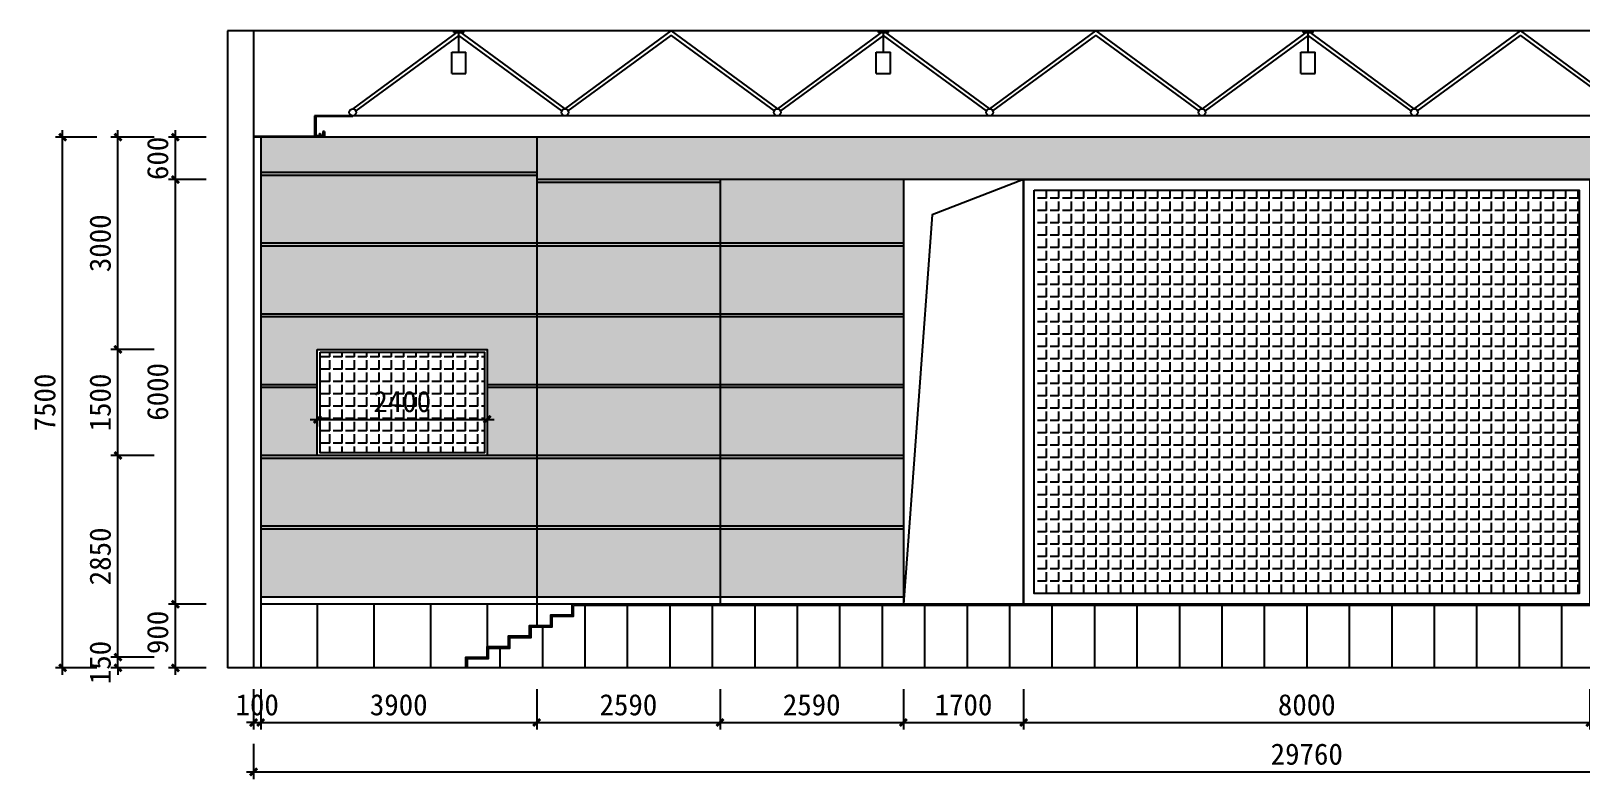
# Model space of a CAD drawing. Header units: millimetres. Extents: x -150677 to 588340, y -254013 to 149700.
# Drawn here: x 264356 to 286257, y -31325 to -20754 of the extents above; entities that cross this region are included whole.
import ezdxf

# ---------------------------------------------------------------- set-up
doc = ezdxf.new("R2010")
doc.units = ezdxf.units.MM
doc.header["$LTSCALE"] = 10
doc.header["$MEASUREMENT"] = 0
doc.linetypes.add('HIDDEN', pattern=[0.375, 0.25, -0.125])
for name, color, linetype in [('2-Ba顶面轮廓', 4, 'Continuous'), ('2-Da地拼', 4, 'Continuous'), ('9-ELa粗', 2, 'Continuous'), ('ceiling-light', 2, 'Continuous'), ('E-Elevation(立面图层)', 134, 'Continuous'), ('HAT【填充】', 8, 'Continuous')]:
    doc.layers.add(name, color=color, linetype=linetype)
doc.styles.get("Standard").update_dxf_attribs({"font": ''})
doc.styles.get('Standard').set_extended_font_data('SimSun')
doc.dimstyles.new('DIMN100', dxfattribs={"dimtxt": 300, "dimasz": 100, "dimexe": 100, "dimexo": 300, "dimgap": 100, "dimtad": 1, "dimdec": 0, "dimtxsty": 'Standard', "dimblk": 'ARCHTICK', "dimcen": 2.5, "dimdle": 100, "dimclrd": 8, "dimclre": 8, "dimclrt": 96, "dimadec": 0, "dimazin": 0, "dimtfac": 1, "dimtdec": 0, "dimtmove": 0, "dimatfit": 3, "dimldrblk": 'DOT', "dimfxl": 100, "dimarcsym": 0})
pattern_1 = [(90, (77426.86, -29654), (-408, 2e-14), [81.6, -122.4, 40.8, -163.2]), (90, (77416.66, -29368.4), (-408, 2e-14), [81.6, -326.4]), (90, (77396.26, -29409.2), (-408, 2e-14), [40.8, -367.2]), (90, (77386.06, -29633.6), (-408, 2e-14), [20.4, -285.6, 20.4, -81.6]), (90, (77365.66, -29490.8), (-408, 2e-14), [81.6, -122.4, 20.4, -183.6]), (90, (77355.46, -29592.8), (-408, 2e-14), [61.2, -346.8]), (90, (77345.26, -29490.8), (-408, 2e-14), [122.4, -285.6]), (90, (77335.06, -29613.2), (-408, 2e-14), [81.6, -326.4]), (90, (77324.86, -29450), (-408, 2e-14), [204, -204]), (90, (77304.46, -29572.4), (-408, 2e-14), [40.8, -122.4, 81.6, -163.2]), (90, (77294.26, -29286.8), (-408, 2e-14), [81.6, -326.4]), (90, (77284.06, -29368.4), (-408, 2e-14), [40.8, -367.2]), (90, (77273.86, -29450), (-408, 2e-14), [40.8, -367.2]), (90, (77263.66, -29654), (-408, 2e-14), [81.6, -326.4]), (90, (77253.46, -29450), (-408, 2e-14), [81.6, -326.4]), (90, (77233.06, -29450), (-408, 2e-14), [81.6, -81.6, 81.6, -163.2]), (90, (77212.66, -29531.6), (-408, 2e-14), [40.8, -204, 81.6, -81.6]), (90, (77202.46, -29450), (-408, 2e-14), [122.4, -285.6]), (90, (77182.06, -29450), (-408, 2e-14), [81.6, -326.4]), (90, (77171.86, -29613.2), (-408, 2e-14), [122.4, -163.2, 40.8, -81.6]), (90, (77151.46, -29613.2), (-408, 2e-14), [204, -204]), (90, (77141.26, -29368.4), (-408, 2e-14), [40.8, -367.2]), (90, (77131.06, -29490.8), (-408, 2e-14), [81.6, -326.4]), (90, (77120.86, -29572.4), (-408, 2e-14), [40.8, -163.2, 40.8, -163.2]), (90, (77110.66, -29613.2), (-408, 2e-14), [40.8, -122.4, 81.6, -163.2]), (90, (77100.46, -29531.6), (-408, 2e-14), [40.8, -204, 40.8, -122.4]), (90, (77090.26, -29450), (-408, 2e-14), [122.4, -285.6]), (90, (77069.86, -29613.2), (-408, 2e-14), [81.6, -326.4]), (90, (77059.66, -29409.2), (-408, 2e-14), [40.8, -367.2]), (90, (77049.46, -29327.6), (-408, 2e-14), [40.8, -367.2]), (104.036243, (77396.26, -29368.4), (-1e-06, 408), [42.024, -1640.203]), (104.036243, (77304.46, -29327.6), (-1e-06, 408), [42.024, -1640.203]), (104.036243, (77059.66, -29368.4), (-1e-06, 408), [42.024, -1640.203]), (104.036243, (77212.66, -29490.8), (-1e-06, 408), [42.024, -1640.203]), (104.036243, (77151.46, -29409.2), (-1e-06, 408), [42.024, -1640.203]), (104.036243, (77182.06, -29368.4), (-1e-06, 408), [42.024, -1640.203]), (104.036243, (77110.66, -29572.4), (-1e-06, 408), [42.024, -1640.203]), (104.036243, (77131.06, -29409.2), (-1e-06, 408), [42.024, -1640.203]), (104.036243, (77284.06, -29327.6), (-1e-06, 408), [84.048, -1598.179]), (104.036243, (77253.46, -29368.4), (-1e-06, 408), [84.048, -1598.179]), (104.036243, (77233.06, -29368.4), (-1e-06, 408), [84.048, -1598.179]), (255.963757, (77365.66, -29490.8), (-1e-08, -408), [42.024, -84.048, 42.024, -1514.13102]), (255.963757, (77304.46, -29572.4), (-1e-08, -408), [42.024, -1640.203]), (255.963757, (77120.86, -29572.4), (-1e-08, -408), [84.048, -1598.179]), (284.036243, (77416.66, -29368.4), (1e-06, -408), [42.024, -1640.203]), (75.963757, (77416.66, -29286.8), (1e-08, 408), [42.024, -1640.203]), (75.963757, (77273.86, -29409.2), (1e-08, 408), [42.024, -1640.203]), (75.963757, (77202.46, -29327.6), (1e-08, 408), [42.024, -1640.203]), (75.963757, (77171.86, -29490.8), (1e-08, 408), [42.024, -1640.203]), (75.963757, (77120.86, -29531.6), (1e-08, 408), [42.024, -1640.203]), (75.963757, (77100.46, -29490.8), (1e-08, 408), [42.024, -1640.203]), (75.963757, (77171.86, -29490.8), (1e-08, 408), [42.024, -1640.203]), (75.963757, (77110.66, -29368.4), (1e-08, 408), [168.096, -1514.131]), (75.963757, (77386.06, -29613.2), (1e-08, 408), [168.096, -1514.131]), (75.963757, (77355.46, -29572.4), (1e-08, 408), [168.096, -1514.131]), (75.963757, (77335.06, -29531.6), (1e-08, 408), [42.024, -84.048, 84.048, -1472.10702]), (75.963757, (77304.46, -29531.6), (1e-08, 408), [84.048, -84.048, 84.048, -1430.08302]), (75.963757, (77263.66, -29572.4), (1e-08, 408), [168.096, -1514.131]), (75.963757, (77233.06, -29613.2), (1e-08, 408), [168.096, -1514.131]), (75.963757, (77212.66, -29613.2), (1e-08, 408), [168.096, -1514.131]), (75.963757, (77090.26, -29327.6), (1e-08, 408), [42.024, -1640.203]), (75.96377, (77049.46, -29286.8), (-8e-05, 408), [84.048, -1598.179]), (75.96377, (77069.86, -29531.6), (-8e-05, 408), [84.048, -1598.179]), (75.96376, (77426.86, -29572.4), (-7e-06, 408), [168.096, -1514.131]), (75.96376, (77141.26, -29327.6), (-7e-06, 408), [126.072, -1556.155]), (75.96376, (77171.86, -29286.8), (-7e-06, 408), [252.144, -1430.083])]

# ---------------------------------------------------------------- blocks, each defined once
blk = doc.blocks.new('A$C03C100C5')
at = {"color": 8, "linetype": 'HIDDEN', "ltscale": 0.001}
for p, q in [((2, 23, 0), (28, 23, 0)), ((15, 12, 0), (15, 34, 0))]:
    blk.add_line(p, q, dxfattribs=at)
at = {"ltscale": 0.2}
for p, q in [((5, 23, 0), (5, 11, 0)), ((25, 23, 0), (25, 11, 0))]:
    blk.add_line(p, q, dxfattribs=at)
at = {"ltscale": 0.2, "elevation": 0}
blk.add_lwpolyline([(30, 0), (30, 11), (0, 11), (0, 0)], close=True, dxfattribs=at)
at = {"ltscale": 0.2}
blk.add_circle((15, 23, 0), 7.88, dxfattribs=at)
blk.add_arc((15, 23, 0), 9.63, 356.8047, 183.1953, dxfattribs=at)
blk = doc.blocks.new('A$C68075832')
at = {"layer": 'E-Elevation(立面图层)', "color": 251, "ltscale": 200}
for p, q in [((-172, 1200), (-32, 1200)), ((-172, 1180), (-172, 1200)), ((-32, 1180), (-172, 1180)), ((-102, 900), (-102, 1180)), ((-32, 1180), (-32, 1200))]:
    blk.add_line(p, q, dxfattribs=at)
at = {"layer": 'E-Elevation(立面图层)', "ltscale": 200}
for p, q in [((0, 900), (-199, 900)), ((-199, 600), (-199, 900)), ((0, 600), (0, 900)), ((0, 600), (-199, 600))]:
    blk.add_line(p, q, dxfattribs=at)
blk = doc.blocks.new('_ArchTick')
at = {"color": 0, "linetype": 'ByBlock', "const_width": 0.4}
blk.add_lwpolyline([(-0.5, -0.5), (0.5, 0.5)], dxfattribs=at)
blk = doc.blocks.new('*D1359')
at = {"layer": '2-Ba顶面轮廓', "color": 8, "lineweight": -2, "transparency": 16777216}
for p, q in [((266832, -28854), (266297, -28854)), ((266397, -29854), (266397, -28754)), ((266832, -29754), (266297, -29754))]:
    blk.add_line(p, q, dxfattribs=at)
at = {"layer": 'Defpoints', "color": 0, "transparency": 16777216}
for p in [(266397, -28854), (267132, -28854), (267132, -29754)]:
    blk.add_point(p, dxfattribs=at)
at = {"layer": '2-Ba顶面轮廓', "color": 8, "lineweight": -2, "transparency": 16777216, "xscale": 100, "yscale": 100, "zscale": 100}
for p, rotation in [((266397, -28854), 90), ((266397, -29754), 270)]:
    blk.add_blockref('_ArchTick', p, dxfattribs=dict(at, rotation=rotation))
at = {"layer": '2-Ba顶面轮廓', "color": 96, "transparency": 16777216, "insert": (266147, -29253), "char_height": 300, "attachment_point": 5, "rotation": 90}
blk.add_mtext('900', dxfattribs=at)
blk = doc.blocks.new('_DOT')
at = {"color": 0, "linetype": 'ByBlock'}
blk.add_line((-0.35, 0), (-1, 0), dxfattribs=at)
at = {"color": 0, "linetype": 'ByBlock', "const_width": 0.35}
blk.add_lwpolyline([(-0.175, 0, 1), (0.175, 0, 1)], format="xyb", close=True, dxfattribs=at)
blk = doc.blocks.new('*D1355')
at = {"layer": '2-Ba顶面轮廓', "color": 8, "lineweight": -2, "transparency": 16777216}
for p, q in [((266397, -28954), (266397, -22754)), ((266832, -22854), (266297, -22854)), ((266832, -28854), (266297, -28854))]:
    blk.add_line(p, q, dxfattribs=at)
at = {"layer": 'Defpoints', "color": 0, "transparency": 16777216}
for p in [(266397, -22854), (267132, -22854), (267132, -28854)]:
    blk.add_point(p, dxfattribs=at)
at = {"layer": '2-Ba顶面轮廓', "color": 8, "lineweight": -2, "transparency": 16777216, "xscale": 100, "yscale": 100, "zscale": 100}
for p, rotation in [((266397, -22854), 90), ((266397, -28854), 270)]:
    blk.add_blockref('_ArchTick', p, dxfattribs=dict(at, rotation=rotation))
at = {"layer": '2-Ba顶面轮廓', "color": 96, "transparency": 16777216, "insert": (266147, -25854), "char_height": 300, "attachment_point": 5, "rotation": 90}
blk.add_mtext('6000', dxfattribs=at)
blk = doc.blocks.new('*D1356')
at = {"layer": '2-Ba顶面轮廓', "color": 8, "lineweight": -2, "transparency": 16777216}
for p, q in [((266832, -22254), (266297, -22254)), ((266397, -22954), (266397, -22154)), ((266832, -22854), (266297, -22854))]:
    blk.add_line(p, q, dxfattribs=at)
at = {"layer": 'Defpoints', "color": 0, "transparency": 16777216}
for p in [(266397, -22254), (267132, -22254), (267132, -22854)]:
    blk.add_point(p, dxfattribs=at)
at = {"layer": '2-Ba顶面轮廓', "color": 8, "lineweight": -2, "transparency": 16777216, "xscale": 100, "yscale": 100, "zscale": 100}
for p, rotation in [((266397, -22254), 90), ((266397, -22854), 270)]:
    blk.add_blockref('_ArchTick', p, dxfattribs=dict(at, rotation=rotation))
at = {"layer": '2-Ba顶面轮廓', "color": 96, "transparency": 16777216, "insert": (266147, -22554), "char_height": 300, "attachment_point": 5, "rotation": 90}
blk.add_mtext('600', dxfattribs=at)
blk = doc.blocks.new('*D1357')
at = {"layer": '2-Ba顶面轮廓', "color": 8, "lineweight": -2, "transparency": 16777216}
for p, q in [((265585, -29604), (265585, -29504)), ((266097, -29604), (265485, -29604)), ((266097, -29754), (265485, -29754)), ((265585, -29754), (265585, -29604)), ((265585, -29754), (265585, -29854))]:
    blk.add_line(p, q, dxfattribs=at)
at = {"layer": 'Defpoints', "color": 0, "transparency": 16777216}
for p in [(265585, -29604), (266397, -29604), (266397, -29754)]:
    blk.add_point(p, dxfattribs=at)
at = {"layer": '2-Ba顶面轮廓', "color": 8, "lineweight": -2, "transparency": 16777216, "xscale": 100, "yscale": 100, "zscale": 100}
for p, rotation in [((265585, -29604), 270), ((265585, -29754), 90)]:
    blk.add_blockref('_ArchTick', p, dxfattribs=dict(at, rotation=rotation))
at = {"layer": '2-Ba顶面轮廓', "color": 96, "transparency": 16777216, "insert": (265335, -29679), "char_height": 300, "attachment_point": 5, "rotation": 90}
blk.add_mtext('150', dxfattribs=at)
blk = doc.blocks.new('*D1358')
at = {"layer": '2-Ba顶面轮廓', "color": 8, "lineweight": -2, "transparency": 16777216}
for p, q in [((265285, -22254), (264703, -22254)), ((264803, -29854), (264803, -22154)), ((265285, -29754), (264703, -29754))]:
    blk.add_line(p, q, dxfattribs=at)
at = {"layer": 'Defpoints', "color": 0, "transparency": 16777216}
for p in [(264803, -22254), (265585, -22254), (265585, -29754)]:
    blk.add_point(p, dxfattribs=at)
at = {"layer": '2-Ba顶面轮廓', "color": 8, "lineweight": -2, "transparency": 16777216, "xscale": 100, "yscale": 100, "zscale": 100}
for p, rotation in [((264803, -22254), 90), ((264803, -29754), 270)]:
    blk.add_blockref('_ArchTick', p, dxfattribs=dict(at, rotation=rotation))
at = {"layer": '2-Ba顶面轮廓', "color": 96, "transparency": 16777216, "insert": (264553, -26004), "char_height": 300, "attachment_point": 5, "rotation": 90}
blk.add_mtext('7500', dxfattribs=at)
blk = doc.blocks.new('*D1360')
at = {"layer": '2-Ba顶面轮廓', "color": 8, "lineweight": -2, "transparency": 16777216}
for p, q in [((267501.78166, -30054), (267501.78166, -30627.5)), ((267601.78166, -30054), (267601.78166, -30627.5)), ((267501.78166, -30527.5), (267401.78166, -30527.5)), ((267501.78166, -30527.5), (267601.78166, -30527.5)), ((267601.78166, -30527.5), (267701.78166, -30527.5))]:
    blk.add_line(p, q, dxfattribs=at)
at = {"layer": 'Defpoints', "color": 0, "transparency": 16777216}
for p in [(267501.78166, -29754), (267601.78166, -29754), (267601.78166, -30527.5)]:
    blk.add_point(p, dxfattribs=at)
at = {"layer": '2-Ba顶面轮廓', "color": 8, "lineweight": -2, "transparency": 16777216, "xscale": 100, "yscale": 100, "zscale": 100}
blk.add_blockref('_ArchTick', (267501.78166, -30527.5), dxfattribs=at)
at = {"layer": '2-Ba顶面轮廓', "color": 8, "lineweight": -2, "transparency": 16777216, "xscale": 100, "yscale": 100, "zscale": 100, "rotation": 180}
blk.add_blockref('_ArchTick', (267601.78166, -30527.5), dxfattribs=at)
at = {"layer": '2-Ba顶面轮廓', "color": 96, "transparency": 16777216, "insert": (267551.78166, -30277.5), "char_height": 300, "attachment_point": 5}
blk.add_mtext('100', dxfattribs=at)
blk = doc.blocks.new('*D1361')
at = {"layer": '2-Ba顶面轮廓', "color": 8, "lineweight": -2, "transparency": 16777216}
for p, q in [((271501.78166, -30054), (271501.78166, -30627.5)), ((274091.78166, -30054), (274091.78166, -30627.5)), ((271401.78166, -30527.5), (274191.78166, -30527.5))]:
    blk.add_line(p, q, dxfattribs=at)
at = {"layer": 'Defpoints', "color": 0, "transparency": 16777216}
for p in [(271501.78166, -29754), (274091.78166, -29754), (274091.78166, -30527.5)]:
    blk.add_point(p, dxfattribs=at)
at = {"layer": '2-Ba顶面轮廓', "color": 8, "lineweight": -2, "transparency": 16777216, "xscale": 100, "yscale": 100, "zscale": 100}
for p, rotation in [((271501.78166, -30527.5), 179.9999999999988), ((274091.78166, -30527.5), 359.9999999999989)]:
    blk.add_blockref('_ArchTick', p, dxfattribs=dict(at, rotation=rotation))
at = {"layer": '2-Ba顶面轮廓', "color": 96, "transparency": 16777216, "insert": (272796.78166, -30277.5), "char_height": 300, "attachment_point": 5}
blk.add_mtext('2590', dxfattribs=at)
blk = doc.blocks.new('*D1362')
at = {"layer": '2-Ba顶面轮廓', "color": 8, "lineweight": -2, "transparency": 16777216}
for p, q in [((274091.78166, -30054), (274091.78166, -30627.5)), ((276681.78166, -30054), (276681.78166, -30627.5)), ((273991.78166, -30527.5), (276781.78166, -30527.5))]:
    blk.add_line(p, q, dxfattribs=at)
at = {"layer": 'Defpoints', "color": 0, "transparency": 16777216}
for p in [(274091.78166, -29754), (276681.78166, -29754), (276681.78166, -30527.5)]:
    blk.add_point(p, dxfattribs=at)
at = {"layer": '2-Ba顶面轮廓', "color": 8, "lineweight": -2, "transparency": 16777216, "xscale": 100, "yscale": 100, "zscale": 100}
for p, rotation in [((274091.78166, -30527.5), 179.9999999999988), ((276681.78166, -30527.5), 359.9999999999989)]:
    blk.add_blockref('_ArchTick', p, dxfattribs=dict(at, rotation=rotation))
at = {"layer": '2-Ba顶面轮廓', "color": 96, "transparency": 16777216, "insert": (275386.78166, -30277.5), "char_height": 300, "attachment_point": 5}
blk.add_mtext('2590', dxfattribs=at)
blk = doc.blocks.new('*D1363')
at = {"layer": '2-Ba顶面轮廓', "color": 8, "lineweight": -2, "transparency": 16777216}
for p, q in [((276681.78166, -30054), (276681.78166, -30627.5)), ((278381.78166, -30054), (278381.78166, -30627.5)), ((276581.78166, -30527.5), (278481.78166, -30527.5))]:
    blk.add_line(p, q, dxfattribs=at)
at = {"layer": 'Defpoints', "color": 0, "transparency": 16777216}
for p in [(276681.78166, -29754), (278381.78166, -29754), (278381.78166, -30527.5)]:
    blk.add_point(p, dxfattribs=at)
at = {"layer": '2-Ba顶面轮廓', "color": 8, "lineweight": -2, "transparency": 16777216, "xscale": 100, "yscale": 100, "zscale": 100}
for p, rotation in [((276681.78166, -30527.5), 179.9999999999988), ((278381.78166, -30527.5), 359.9999999999989)]:
    blk.add_blockref('_ArchTick', p, dxfattribs=dict(at, rotation=rotation))
at = {"layer": '2-Ba顶面轮廓', "color": 96, "transparency": 16777216, "insert": (277531.78166, -30277.5), "char_height": 300, "attachment_point": 5}
blk.add_mtext('1700', dxfattribs=at)
blk = doc.blocks.new('*D1364')
at = {"layer": '2-Ba顶面轮廓', "color": 8, "lineweight": -2, "transparency": 16777216}
for p, q in [((278381.78166, -30054), (278381.78166, -30627.5)), ((286381.78166, -30054), (286381.78166, -30627.5)), ((278281.78166, -30527.5), (286481.78166, -30527.5))]:
    blk.add_line(p, q, dxfattribs=at)
at = {"layer": 'Defpoints', "color": 0, "transparency": 16777216}
for p in [(278381.78166, -29754), (286381.78166, -29754), (286381.78166, -30527.5)]:
    blk.add_point(p, dxfattribs=at)
at = {"layer": '2-Ba顶面轮廓', "color": 8, "lineweight": -2, "transparency": 16777216, "xscale": 100, "yscale": 100, "zscale": 100}
for p, rotation in [((278381.78166, -30527.5), 179.9999999999988), ((286381.78166, -30527.5), 359.9999999999989)]:
    blk.add_blockref('_ArchTick', p, dxfattribs=dict(at, rotation=rotation))
at = {"layer": '2-Ba顶面轮廓', "color": 96, "transparency": 16777216, "insert": (282381.78166, -30277.5), "char_height": 300, "attachment_point": 5}
blk.add_mtext('8000', dxfattribs=at)
blk = doc.blocks.new('*D1370')
at = {"layer": '2-Ba顶面轮廓', "color": 8, "lineweight": -2, "transparency": 16777216}
for p, q in [((267601.78166, -30054), (267601.78166, -30627.5)), ((271501.78166, -30054), (271501.78166, -30627.5)), ((267501.78166, -30527.5), (271601.78166, -30527.5))]:
    blk.add_line(p, q, dxfattribs=at)
at = {"layer": 'Defpoints', "color": 0, "transparency": 16777216}
for p in [(267601.78166, -29754), (271501.78166, -29754), (271501.78166, -30527.5)]:
    blk.add_point(p, dxfattribs=at)
at = {"layer": '2-Ba顶面轮廓', "color": 8, "lineweight": -2, "transparency": 16777216, "xscale": 100, "yscale": 100, "zscale": 100, "rotation": 180}
blk.add_blockref('_ArchTick', (267601.78166, -30527.5), dxfattribs=at)
at = {"layer": '2-Ba顶面轮廓', "color": 8, "lineweight": -2, "transparency": 16777216, "xscale": 100, "yscale": 100, "zscale": 100}
blk.add_blockref('_ArchTick', (271501.78166, -30527.5), dxfattribs=at)
at = {"layer": '2-Ba顶面轮廓', "color": 96, "transparency": 16777216, "insert": (269551.78166, -30277.5), "char_height": 300, "attachment_point": 5}
blk.add_mtext('3900', dxfattribs=at)
blk = doc.blocks.new('*D1371')
at = {"layer": '2-Ba顶面轮廓', "color": 8, "lineweight": -2, "transparency": 16777216}
for p, q in [((267501.78166, -30827.5), (267501.78166, -31325)), ((297261.78166, -30827.5), (297261.78166, -31325)), ((267401.78166, -31225), (297361.78166, -31225))]:
    blk.add_line(p, q, dxfattribs=at)
at = {"layer": 'Defpoints', "color": 0, "transparency": 16777216}
for p in [(267501.78166, -30527.5), (297261.78166, -30527.5), (297261.78166, -31225)]:
    blk.add_point(p, dxfattribs=at)
at = {"layer": '2-Ba顶面轮廓', "color": 8, "lineweight": -2, "transparency": 16777216, "xscale": 100, "yscale": 100, "zscale": 100, "rotation": 180}
blk.add_blockref('_ArchTick', (267501.78166, -31225), dxfattribs=at)
at = {"layer": '2-Ba顶面轮廓', "color": 8, "lineweight": -2, "transparency": 16777216, "xscale": 100, "yscale": 100, "zscale": 100}
blk.add_blockref('_ArchTick', (297261.78166, -31225), dxfattribs=at)
at = {"layer": '2-Ba顶面轮廓', "color": 96, "transparency": 16777216, "insert": (282381.78166, -30975), "char_height": 300, "attachment_point": 5}
blk.add_mtext('29760', dxfattribs=at)
blk = doc.blocks.new('*D1454')
at = {"layer": '2-Ba顶面轮廓', "color": 8, "lineweight": -2, "transparency": 16777216}
for p, q in [((265585, -29704), (265585, -26654)), ((266097, -26754), (265485, -26754)), ((266097, -29604), (265485, -29604))]:
    blk.add_line(p, q, dxfattribs=at)
at = {"layer": 'Defpoints', "color": 0, "transparency": 16777216}
for p in [(265585, -26754), (266397, -26754), (266397, -29604)]:
    blk.add_point(p, dxfattribs=at)
at = {"layer": '2-Ba顶面轮廓', "color": 8, "lineweight": -2, "transparency": 16777216, "xscale": 100, "yscale": 100, "zscale": 100}
for p, rotation in [((265585, -26754), 90), ((265585, -29604), 270)]:
    blk.add_blockref('_ArchTick', p, dxfattribs=dict(at, rotation=rotation))
at = {"layer": '2-Ba顶面轮廓', "color": 96, "transparency": 16777216, "insert": (265335, -28179), "char_height": 300, "attachment_point": 5, "rotation": 90}
blk.add_mtext('2850', dxfattribs=at)
blk = doc.blocks.new('*D1455')
at = {"layer": '2-Ba顶面轮廓', "color": 8, "lineweight": -2, "transparency": 16777216}
for p, q in [((265585, -26854), (265585, -25154)), ((266097, -25254), (265485, -25254)), ((266097, -26754), (265485, -26754))]:
    blk.add_line(p, q, dxfattribs=at)
at = {"layer": 'Defpoints', "color": 0, "transparency": 16777216}
for p in [(265585, -25254), (266397, -25254), (266397, -26754)]:
    blk.add_point(p, dxfattribs=at)
at = {"layer": '2-Ba顶面轮廓', "color": 8, "lineweight": -2, "transparency": 16777216, "xscale": 100, "yscale": 100, "zscale": 100}
for p, rotation in [((265585, -25254), 90), ((265585, -26754), 270)]:
    blk.add_blockref('_ArchTick', p, dxfattribs=dict(at, rotation=rotation))
at = {"layer": '2-Ba顶面轮廓', "color": 96, "transparency": 16777216, "insert": (265335, -26004), "char_height": 300, "attachment_point": 5, "rotation": 90}
blk.add_mtext('1500', dxfattribs=at)
blk = doc.blocks.new('*D1456')
at = {"layer": '2-Ba顶面轮廓', "color": 8, "lineweight": -2, "transparency": 16777216}
for p, q in [((266097, -22254), (265485, -22254)), ((265585, -25354), (265585, -22154)), ((266097, -25254), (265485, -25254))]:
    blk.add_line(p, q, dxfattribs=at)
at = {"layer": 'Defpoints', "color": 0, "transparency": 16777216}
for p in [(265585, -22254), (266397, -22254), (266397, -25254)]:
    blk.add_point(p, dxfattribs=at)
at = {"layer": '2-Ba顶面轮廓', "color": 8, "lineweight": -2, "transparency": 16777216, "xscale": 100, "yscale": 100, "zscale": 100}
for p, rotation in [((265585, -22254), 90), ((265585, -25254), 270)]:
    blk.add_blockref('_ArchTick', p, dxfattribs=dict(at, rotation=rotation))
at = {"layer": '2-Ba顶面轮廓', "color": 96, "transparency": 16777216, "insert": (265335, -23754), "char_height": 300, "attachment_point": 5, "rotation": 90}
blk.add_mtext('3000', dxfattribs=at)
blk = doc.blocks.new('*D1457')
at = {"layer": '2-Ba顶面轮廓', "color": 8, "lineweight": -2, "transparency": 16777216}
for p, q in [((268301.78166, -26242.5), (270901.78166, -26242.5)), ((268401.78166, -26247.5), (268401.78166, -26342.5)), ((270801.78166, -26247.5), (270801.78166, -26342.5))]:
    blk.add_line(p, q, dxfattribs=at)
at = {"layer": 'Defpoints', "color": 0, "transparency": 16777216}
for p in [(268401.78166, -25947.5), (270801.78166, -25947.5), (270801.78166, -26242.5)]:
    blk.add_point(p, dxfattribs=at)
at = {"layer": '2-Ba顶面轮廓', "color": 8, "lineweight": -2, "transparency": 16777216, "xscale": 100, "yscale": 100, "zscale": 100, "rotation": 180}
blk.add_blockref('_ArchTick', (268401.78166, -26242.5), dxfattribs=at)
at = {"layer": '2-Ba顶面轮廓', "color": 8, "lineweight": -2, "transparency": 16777216, "xscale": 100, "yscale": 100, "zscale": 100}
blk.add_blockref('_ArchTick', (270801.78166, -26242.5), dxfattribs=at)
at = {"layer": '2-Ba顶面轮廓', "color": 96, "transparency": 16777216, "insert": (269601.78166, -25992.5), "char_height": 300, "attachment_point": 5}
blk.add_mtext('2400', dxfattribs=at)

msp = doc.modelspace()

# ---------------------------------------------------------------- hatches: boundary and pattern name
at = {"layer": '2-Ba顶面轮廓'}
h = msp.add_hatch(dxfattribs=at)
h.set_pattern_fill('ANGLE', color=251, scale=50, angle=90, style=0)
h.set_pattern_definition([(90, (278531.78, -28704), (-174.625, 1e-14), [127, -47.625]), (180, (278531.78, -28704), (-2e-14, -174.625), [127, -47.625])])
h.paths.add_polyline_path([(286231.8, -23004), (278531.8, -23004), (278531.8, -28704), (286231.8, -28704)])
h = msp.add_hatch(dxfattribs=at)
h.set_pattern_fill('ANGLE', color=251, scale=50, angle=90, style=0)
h.set_pattern_definition([(90, (268401.78, -26754), (-174.625, 1e-14), [127, -47.625]), (180, (268401.78, -26754), (-2e-14, -174.625), [127, -47.625])])
h.paths.add_polyline_path([(270761.8, -26714), (270761.8, -25294), (268441.8, -25294), (268441.8, -26714)])
at = {"layer": 'HAT【填充】'}
h = msp.add_hatch(dxfattribs=at)
h.set_pattern_fill('木纹', color=251, scale=20, angle=90, style=0)
h.set_pattern_definition([(90, (0, 0), (-408, 2e-14), [81.6, -122.4, 40.8, -163.2]), (90, (-10.2, 285.6), (-408, 2e-14), [81.6, -326.4]), (90, (-30.6, 244.8), (-408, 2e-14), [40.8, -367.2]), (90, (-40.8, 20.4), (-408, 2e-14), [20.4, -285.6, 20.4, -81.6]), (90, (-61.2, 163.2), (-408, 2e-14), [81.6, -122.4, 20.4, -183.6]), (90, (-71.4, 61.2), (-408, 2e-14), [61.2, -346.8]), (90, (-81.6, 163.2), (-408, 2e-14), [122.4, -285.6]), (90, (-91.8, 40.8), (-408, 2e-14), [81.6, -326.4]), (90, (-102, 204), (-408, 2e-14), [204, -204]), (90, (-122.4, 81.6), (-408, 2e-14), [40.8, -122.4, 81.6, -163.2]), (90, (-132.6, 367.2), (-408, 2e-14), [81.6, -326.4]), (90, (-142.8, 285.6), (-408, 2e-14), [40.8, -367.2]), (90, (-153, 204), (-408, 2e-14), [40.8, -367.2]), (90, (-163.2, 1e-14), (-408, 2e-14), [81.6, -326.4]), (90, (-173.4, 204), (-408, 2e-14), [81.6, -326.4]), (90, (-193.8, 204), (-408, 2e-14), [81.6, -81.6, 81.6, -163.2]), (90, (-214.2, 122.4), (-408, 2e-14), [40.8, -204, 81.6, -81.6]), (90, (-224.4, 204), (-408, 2e-14), [122.4, -285.6]), (90, (-244.8, 204), (-408, 2e-14), [81.6, -326.4]), (90, (-255, 40.8), (-408, 2e-14), [122.4, -163.2, 40.8, -81.6]), (90, (-275.4, 40.8), (-408, 2e-14), [204, -204]), (90, (-285.6, 285.6), (-408, 2e-14), [40.8, -367.2]), (90, (-295.8, 163.2), (-408, 2e-14), [81.6, -326.4]), (90, (-306, 81.6), (-408, 2e-14), [40.8, -163.2, 40.8, -163.2]), (90, (-316.2, 40.8), (-408, 2e-14), [40.8, -122.4, 81.6, -163.2]), (90, (-326.4, 122.4), (-408, 2e-14), [40.8, -204, 40.8, -122.4]), (90, (-336.6, 204), (-408, 2e-14), [122.4, -285.6]), (90, (-357, 40.8), (-408, 2e-14), [81.6, -326.4]), (90, (-367.2, 244.8), (-408, 2e-14), [40.8, -367.2]), (90, (-377.4, 326.4), (-408, 2e-14), [40.8, -367.2]), (104.036243, (-30.6, 285.6), (-1e-06, 408), [42.024, -1640.203]), (104.036243, (-122.4, 326.4), (-1e-06, 408), [42.024, -1640.203]), (104.036243, (-367.2, 285.6), (-1e-06, 408), [42.024, -1640.203]), (104.036243, (-214.2, 163.2), (-1e-06, 408), [42.024, -1640.203]), (104.036243, (-275.4, 244.8), (-1e-06, 408), [42.024, -1640.203]), (104.036243, (-244.8, 285.6), (-1e-06, 408), [42.024, -1640.203]), (104.036243, (-316.2, 81.6), (-1e-06, 408), [42.024, -1640.203]), (104.036243, (-295.8, 244.8), (-1e-06, 408), [42.024, -1640.203]), (104.036243, (-142.8, 326.4), (-1e-06, 408), [84.048, -1598.179]), (104.036243, (-173.4, 285.6), (-1e-06, 408), [84.048, -1598.179]), (104.036243, (-193.8, 285.6), (-1e-06, 408), [84.048, -1598.179]), (255.963757, (-61.2, 163.2), (-1e-08, -408), [42.024, -84.048, 42.024, -1514.13102]), (255.963757, (-122.4, 81.6), (-1e-08, -408), [42.024, -1640.203]), (255.963757, (-306, 81.6), (-1e-08, -408), [84.048, -1598.179]), (284.036243, (-10.2, 285.6), (1e-06, -408), [42.024, -1640.203]), (75.963757, (-10.2, 367.2), (1e-08, 408), [42.024, -1640.203]), (75.963757, (-153, 244.8), (1e-08, 408), [42.024, -1640.203]), (75.963757, (-224.4, 326.4), (1e-08, 408), [42.024, -1640.203]), (75.963757, (-255, 163.2), (1e-08, 408), [42.024, -1640.203]), (75.963757, (-306, 122.4), (1e-08, 408), [42.024, -1640.203]), (75.963757, (-326.4, 163.2), (1e-08, 408), [42.024, -1640.203]), (75.963757, (-255, 163.2), (1e-08, 408), [42.024, -1640.203]), (75.963757, (-316.2, 285.6), (1e-08, 408), [168.096, -1514.131]), (75.963757, (-40.8, 40.8), (1e-08, 408), [168.096, -1514.131]), (75.963757, (-71.4, 81.6), (1e-08, 408), [168.096, -1514.131]), (75.963757, (-91.8, 122.4), (1e-08, 408), [42.024, -84.048, 84.048, -1472.10702]), (75.963757, (-122.4, 122.4), (1e-08, 408), [84.048, -84.048, 84.048, -1430.08302]), (75.963757, (-163.2, 81.6), (1e-08, 408), [168.096, -1514.131]), (75.963757, (-193.8, 40.8), (1e-08, 408), [168.096, -1514.131]), (75.963757, (-214.2, 40.8), (1e-08, 408), [168.096, -1514.131]), (75.963757, (-336.6, 326.4), (1e-08, 408), [42.024, -1640.203]), (75.963768, (-377.4, 367.2), (-8e-05, 408), [84.048, -1598.179]), (75.963768, (-357, 122.4), (-8e-05, 408), [84.048, -1598.179]), (75.963758, (5e-15, 81.6), (-7e-06, 408), [168.096, -1514.131]), (75.963758, (-285.6, 326.4), (-7e-06, 408), [126.072, -1556.155]), (75.963758, (-255, 367.2), (-7e-06, 408), [252.144, -1430.083])])
h.paths.add_polyline_path([(268401.8, -26754), (268401.8, -25254), (270801.8, -25254), (270801.8, -26754)], flags=16)
h.paths.add_polyline_path([(267681.8, -28754), (271501.8, -28754), (271501.8, -22254), (267681.8, -22254)])
h.paths.add_polyline_path([(267601.8, -28754), (267681.8, -28754), (267681.8, -22254), (267601.8, -22254)])
h = msp.add_hatch(dxfattribs=at)
h.set_pattern_fill('木纹', color=251, scale=20, angle=90, style=0)
h.set_pattern_definition(pattern_1)
h.paths.add_polyline_path([(293261.8, -27754), (290671.8, -27754), (290671.8, -28754), (293261.8, -28754)])
h.paths.add_polyline_path([(293261.8, -26754), (290671.8, -26754), (290671.8, -27754), (293261.8, -27754)])
h.paths.add_polyline_path([(293261.8, -25754), (290671.8, -25754), (290671.8, -26754), (293261.8, -26754)])
h.paths.add_polyline_path([(293261.8, -24754), (290671.8, -24754), (290671.8, -25754), (293261.8, -25754)])
h.paths.add_polyline_path([(293261.8, -23754), (290671.8, -23754), (290671.8, -24754), (293261.8, -24754)])
h.paths.add_polyline_path([(293261.8, -22854), (290671.8, -22854), (290671.8, -23754), (293261.8, -23754)])
h.paths.add_polyline_path([(293261.8, -22254), (271501.8, -22254), (271501.8, -22854), (274091.8, -22854), (290671.8, -22854), (293261.8, -22854)])
h.paths.add_polyline_path([(274091.8, -22854), (271501.8, -22854), (271501.8, -23754), (274091.8, -23754)])
h.paths.add_polyline_path([(274091.8, -23754), (271501.8, -23754), (271501.8, -24754), (274091.8, -24754)])
h.paths.add_polyline_path([(274091.8, -24754), (271501.8, -24754), (271501.8, -25754), (274091.8, -25754)])
h.paths.add_polyline_path([(274091.8, -25754), (271501.8, -25754), (271501.8, -26754), (274091.8, -26754)])
h.paths.add_polyline_path([(274091.8, -26754), (271501.8, -26754), (271501.8, -27754), (274091.8, -27754)])
h.paths.add_polyline_path([(274091.8, -27754), (271501.8, -27754), (271501.8, -28754), (274091.8, -28754)])
h = msp.add_hatch(dxfattribs=at)
h.set_pattern_fill('木纹', color=251, scale=20, angle=90, style=0)
h.set_pattern_definition(pattern_1)
h.paths.add_polyline_path([(276681.8, -22854), (274091.8, -22854), (274091.8, -28754), (276681.8, -28754)])

# ---------------------------------------------------------------- linework, layer by layer
at = {"layer": '2-Ba顶面轮廓'}
for p, q in [((268901.8, -21964), (268901.8, -21954)), ((267601.8, -22254), (267601.8, -29754)), ((271501.8, -22254), (271501.8, -29154)), ((274091.8, -22854), (274091.8, -28854)), ((290671.8, -22854), (274091.8, -22854)), ((276681.8, -22854), (276681.8, -28854)), ((278381.8, -22854), (278381.8, -28874)), ((271501.8, -28754), (267601.8, -28754)), ((292761.8, -28854), (267601.8, -28854)), ((276681.8, -28754), (271501.8, -28754))]:
    msp.add_line(p, q, dxfattribs=at)
at = {"layer": '2-Ba顶面轮廓', "color": 8}
for p, q in [((271501.8, -22754), (267601.8, -22754)), ((271501.8, -22794), (267601.8, -22794)), ((274091.8, -22854), (271501.8, -22854)), ((274091.8, -22894), (271501.8, -22894)), ((276681.8, -23754), (267601.8, -23754)), ((276681.8, -23794), (267601.8, -23794)), ((276681.8, -24754), (267601.8, -24754)), ((276681.8, -24794), (267601.8, -24794)), ((268401.8, -25754), (267601.8, -25754)), ((268401.8, -25794), (267601.8, -25794)), ((276681.8, -25754), (270801.8, -25754)), ((276681.8, -25794), (270801.8, -25794)), ((276681.8, -26754), (267601.8, -26754)), ((276681.8, -26794), (267601.8, -26794)), ((276681.8, -27754), (267601.8, -27754)), ((276681.8, -27794), (267601.8, -27794)), ((268401.8, -28854), (268401.8, -29754)), ((269201.8, -28854), (269201.8, -29754)), ((270001.8, -28854), (270001.8, -29754)), ((270801.8, -28854), (270801.8, -29454)), ((292741.8, -28874), (272021.8, -28874)), ((272181.8, -28874), (272181.8, -29754)), ((272781.8, -28874), (272781.8, -29754)), ((273381.8, -28874), (273381.8, -29754)), ((273981.8, -28874), (273981.8, -29754)), ((274581.8, -28874), (274581.8, -29754)), ((275181.8, -28874), (275181.8, -29754)), ((275781.8, -28874), (275781.8, -29754)), ((276381.8, -28874), (276381.8, -29754)), ((276981.8, -28874), (276981.8, -29754)), ((277581.8, -28874), (277581.8, -29754)), ((278181.8, -28874), (278181.8, -29754)), ((278781.8, -28874), (278781.8, -29754)), ((279381.8, -28874), (279381.8, -29754)), ((279981.8, -28874), (279981.8, -29754)), ((280581.8, -28874), (280581.8, -29754)), ((281181.8, -28874), (281181.8, -29754)), ((281781.8, -28874), (281781.8, -29754)), ((282381.8, -28874), (282381.8, -29754)), ((282981.8, -28874), (282981.8, -29754)), ((283581.8, -28874), (283581.8, -29754)), ((284181.8, -28874), (284181.8, -29754)), ((284781.8, -28874), (284781.8, -29754)), ((285381.8, -28874), (285381.8, -29754)), ((285981.8, -28874), (285981.8, -29754)), ((271581.8, -29174), (271581.8, -29754)), ((270981.8, -29474), (270981.8, -29754))]:
    msp.add_line(p, q, dxfattribs=at)
for points in [[(278381.8, -22854), (277088.5, -23350.5), (276681.8, -28854)], [(270521.8, -29754), (270521.8, -29624), (270821.8, -29624), (270821.8, -29474), (271121.8, -29474), (271121.8, -29324), (271421.8, -29324), (271421.8, -29174), (271721.8, -29174), (271721.8, -29024), (272021.8, -29024), (272021.8, -28874)]]:
    msp.add_lwpolyline(points, dxfattribs=at)
at = {"layer": '2-Ba顶面轮廓'}
for points in [[(278381.8, -22854), (286381.8, -22854), (286381.8, -28854), (278381.8, -28854)], [(268401.8, -25254), (270801.8, -25254), (270801.8, -26754), (268401.8, -26754)]]:
    msp.add_lwpolyline(points, close=True, dxfattribs=at)
at = {"layer": '2-Ba顶面轮廓', "color": 8}
for points in [[(278531.8, -23004), (286231.8, -23004), (286231.8, -28704), (278531.8, -28704)], [(268441.8, -25294), (270761.8, -25294), (270761.8, -26714), (268441.8, -26714)]]:
    msp.add_lwpolyline(points, close=True, dxfattribs=at)
at = {"layer": '2-Ba顶面轮廓'}
msp.add_lwpolyline([(270501.8, -29754), (270501.8, -29604), (270801.8, -29604), (270801.8, -29454), (271101.8, -29454), (271101.8, -29304), (271401.8, -29304), (271401.8, -29154), (271701.8, -29154), (271701.8, -29004), (272001.8, -29004), (272001.8, -28854)], dxfattribs=at)
at = {"layer": '2-Da地拼'}
for p, q in [((296401.8, -21954), (268361.8, -21954)), ((268361.8, -21954), (268361.8, -22244)), ((268901.8, -21964), (268381.8, -21964)), ((268381.8, -21964), (268381.8, -22234)), ((268361.8, -22244), (267501.8, -22244)), ((297261.8, -22254), (267501.8, -22254)), ((268481.8, -22234), (268381.8, -22234)), ((268501.8, -22174), (268481.8, -22174)), ((268481.8, -22174), (268481.8, -22234)), ((268501.8, -22174), (268501.8, -22254))]:
    msp.add_line(p, q, dxfattribs=at)
for points in [[(271901.8, -21854), (270401.8, -20754), (268901.8, -21854)], [(271901.8, -21854), (273401.8, -20754), (274901.8, -21854)], [(277901.8, -21854), (276401.8, -20754), (274901.8, -21854)], [(277901.8, -21854), (279401.8, -20754), (280901.8, -21854)], [(283901.8, -21854), (282401.8, -20754), (280901.8, -21854)], [(283901.8, -21854), (285401.8, -20754), (286901.8, -21854)], [(271856.5, -21882.8), (270400.5, -20817), (268947.1, -21882.8)], [(271947.1, -21882.8), (273403.1, -20817), (274856.5, -21882.8)], [(277856.5, -21882.8), (276400.5, -20817), (274947.1, -21882.8)], [(277947.1, -21882.8), (279403.1, -20817), (280856.5, -21882.8)], [(283856.5, -21882.8), (282400.5, -20817), (280947.1, -21882.8)], [(283947.1, -21882.8), (285403.1, -20817), (286856.5, -21882.8)]]:
    msp.add_lwpolyline(points, dxfattribs=at)
for centre in [(268901.8, -21904), (271901.8, -21904), (274901.8, -21904), (277901.8, -21904), (280901.8, -21904), (283901.8, -21904)]:
    msp.add_circle(centre, 50, dxfattribs=at)
at = {"layer": '9-ELa粗'}
for p, q in [((297631.8, -20754), (267131.8, -20754)), ((267131.8, -20754), (267131.8, -29754)), ((267501.8, -20754), (267501.8, -29754)), ((297631.8, -29754), (267131.8, -29754))]:
    msp.add_line(p, q, dxfattribs=at)

# ---------------------------------------------------------------- block references
at = {"layer": 'ceiling-light', "xscale": -0.8947368421358988, "yscale": 0.8947368420776911, "zscale": 0.8947368421052632}
msp.add_blockref('A$C03C100C5', (268452.6, -22234, 0), dxfattribs=at)
at = {"layer": 'E-Elevation(立面图层)', "xscale": -1}
for p in [(270300.2, -21954), (276300.2, -21954), (282300.2, -21954)]:
    msp.add_blockref('A$C68075832', p, dxfattribs=at)

# ---------------------------------------------------------------- dimensions: what is measured, and where the dimension line sits
at = {"layer": '2-Ba顶面轮廓'}
for p1, p2, distance, picture, middle in [((265585.1, -29754), (265585.1, -22254), 782, '*D1358', (264553.1, -26004)), ((268401.8, -25947.5), (270801.8, -25947.5), -295, '*D1457', (269601.8, -25992.5)), ((266397.1, -29604), (266397.1, -26754), 812, '*D1454', (265335.1, -28179)), ((267601.8, -29754), (271501.8, -29754), -773.5, '*D1370', (269551.8, -30277.5)), ((267501.8, -30527.5), (297261.8, -30527.5), -697.5, '*D1371', (282381.8, -30975))]:
    dim = msp.add_aligned_dim(p1=p1, p2=p2, distance=distance, dimstyle='DIMN100', dxfattribs=at)
    dim.commit()
    dim.dimension.update_dxf_attribs({"geometry": picture, "text_midpoint": middle})
for base, p1, p2, angle, picture, middle in [((265585.1, -22254), (266397.1, -25254), (266397.1, -22254), 270, '*D1456', (265335.1, -23754)), ((266397.1, -22854), (267131.8, -28854), (267131.8, -22854), 270, '*D1355', (266147.1, -25854)), ((265585.1, -25254), (266397.1, -26754), (266397.1, -25254), 270, '*D1455', (265335.1, -26004)), ((274091.8, -30527.5), (271501.8, -29754), (274091.8, -29754), 180, '*D1361', (272796.8, -30277.5)), ((276681.8, -30527.5), (274091.8, -29754), (276681.8, -29754), 180, '*D1362', (275386.8, -30277.5)), ((278381.8, -30527.5), (276681.8, -29754), (278381.8, -29754), 180, '*D1363', (277531.8, -30277.5)), ((286381.8, -30527.5), (278381.8, -29754), (286381.8, -29754), 180, '*D1364', (282381.8, -30277.5))]:
    dim = msp.add_linear_dim(base=base, p1=p1, p2=p2, angle=angle, dimstyle='DIMN100', dxfattribs=at)
    dim.commit()
    dim.dimension.update_dxf_attribs({"geometry": picture, "text_midpoint": middle})
for base, p1, p2, angle, picture, middle, dimtype in [((266397.1, -22254), (267131.8, -22854), (267131.8, -22254), 270, '*D1356', (266397.1, -22554), 128), ((266397.1, -28854), (267131.8, -29754), (267131.8, -28854), 90, '*D1359', (266397.1, -29253.4), 129), ((265585.1, -29604), (266397.1, -29754), (266397.1, -29604), 90, '*D1357', (265585.1, -29679), 129), ((267601.8, -30527.5), (267501.8, -29754), (267601.8, -29754), 0, '*D1360', (267551.8, -30527.5), 129)]:
    dim = msp.add_linear_dim(base=base, p1=p1, p2=p2, angle=angle, dimstyle='DIMN100', dxfattribs=at)
    dim.commit()
    dim.dimension.update_dxf_attribs({"geometry": picture, "text_midpoint": middle, "dimtype": dimtype})

doc.saveas('drawing.dxf')
